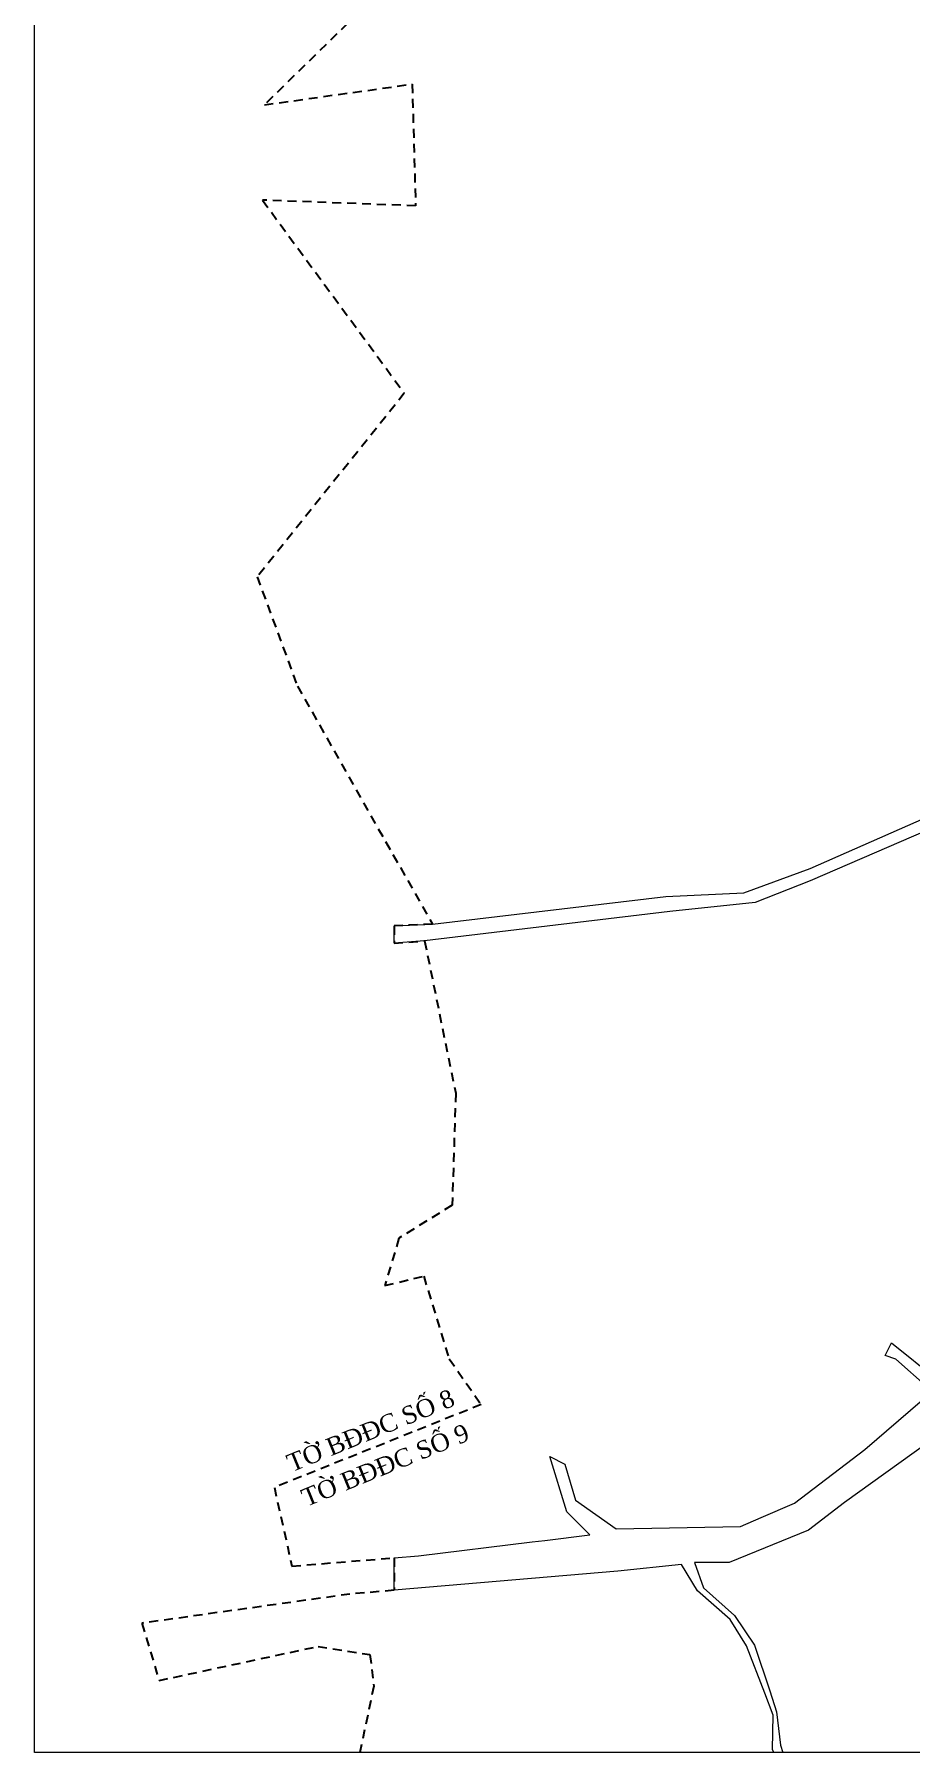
# Model space of a CAD drawing. Header units: metres. Extents: x 545919 to 546496, y 1842013 to 1842843.
# Drawn here: x 545919 to 546116.4, y 1842012.5 to 1842399.3 of the extents above; entities that cross this region are included whole.
import ezdxf

# ---------------------------------------------------------------- set-up
doc = ezdxf.new("R2010")
doc.units = ezdxf.units.M
doc.header["$MEASUREMENT"] = 0
doc.linetypes.add('DGN Style 2', pattern=[3.355162, 2.013097, -1.342065])
for name, color, linetype, lineweight in [('Level 1', 7, 'Continuous', 0), ('Level 10', 7, 'Continuous', 0), ('Level 34', 7, 'Continuous', 0), ('Level 62', 7, 'Continuous', 0)]:
    doc.layers.add(name, color=color, linetype=linetype, lineweight=lineweight)
doc.styles.add('Style-Times New Roman', font='times.ttf')

msp = doc.modelspace()

# ---------------------------------------------------------------- linework, layer by layer
at = {"layer": 'Level 10', "color": 30, "lineweight": 0, "flags": 128}
for points in [[(546128.68, 1842223.81), (546093.71, 1842208.73), (546081.35, 1842203.84), (546062.12, 1842201.88), (546006.9, 1842195.22), (546000, 1842194.73), (546000, 1842198.59), (546008.65, 1842199), (546061.19, 1842205.2), (546078.81, 1842206.07), (546093.71, 1842211.51), (546127.64, 1842226.43)], [(546120.2948, 1842094.6203), (546113.04, 1842101.07), (546110.65, 1842101.94), (546112.08, 1842104.78), (546122.3596, 1842096.5414)], [(546085.517296, 1842012.536949), (546085.25, 1842013.26), (546085.42, 1842021), (546083.4939, 1842025.9557), (546079.38, 1842036.54), (546075.75, 1842042.51), (546068.38, 1842048.93), (546064.77, 1842054.89), (546050.39, 1842053.4), (546000, 1842049.07), (546000, 1842049.9008), (546000, 1842055.946), (546000, 1842056.39), (546005.52, 1842056.85), (546031.1352, 1842059.9557), (546033.938, 1842060.2955), (546044.12, 1842061.53), (546038.89, 1842066.75), (546035.13, 1842079.19), (546038.5, 1842077.47), (546040.88, 1842069.38), (546050.04, 1842062.88), (546078.08, 1842063.42), (546082.6765, 1842065.4296), (546090.18, 1842068.71), (546106.03, 1842080.79), (546121.24, 1842093.78)], [(546176.811391, 1842012.536949), (546176.78, 1842022.99), (546178.38, 1842040.72), (546186.6, 1842058.9), (546165.0977, 1842058.1424), (546150.84, 1842057.64), (546141.41, 1842055.95), (546136.64, 1842062.62), (546120.12, 1842082.18), (546101.45, 1842068.8), (546093.36, 1842062.6), (546075.49, 1842055.35), (546067.69, 1842055.31), (546069.69, 1842049.63), (546076.69, 1842043.4), (546081.21, 1842036.76), (546084.6329, 1842026.4223), (546086.18, 1842021.75), (546087.03, 1842014.24), (546087.586602, 1842012.536949)]]:
    msp.add_lwpolyline(points, dxfattribs=at)
at = {"layer": 'Level 34', "color": 2, "linetype": 'DGN Style 2', "lineweight": 30}
for p, q in [((546018.3, 1842429.85), (545970.82, 1842383.39)), ((545970.82, 1842383.39), (546004.09, 1842388.06)), ((546004.09, 1842388.06), (546004.86, 1842360.65)), ((546004.86, 1842360.65), (545970.38, 1842361.94)), ((545970.38, 1842361.94), (546002.32, 1842318.48)), ((546002.32, 1842318.48), (545969.17, 1842277.15)), ((545969.17, 1842277.15), (545978.23, 1842252.58)), ((545978.23, 1842252.58), (546008.65, 1842199)), ((546008.65, 1842199), (546000, 1842198.59)), ((546000, 1842198.59), (546000, 1842194.73)), ((546000, 1842194.73), (546006.9, 1842195.22)), ((546006.9, 1842195.22), (546013.89, 1842160.94)), ((546013.89, 1842160.94), (546013.1, 1842135.74)), ((546013.1, 1842135.74), (546001.09, 1842128.34)), ((546001.09, 1842128.34), (545997.96, 1842117.66)), ((545997.96, 1842117.66), (546006.68, 1842119.76)), ((546006.68, 1842119.76), (546012.43, 1842101.15)), ((546012.43, 1842101.15), (546019.63, 1842090.88)), ((546019.63, 1842090.88), (545973.04, 1842072.21)), ((545973.04, 1842072.21), (545977.01, 1842054.51)), ((545977.01, 1842054.51), (546000, 1842056.39)), ((546000, 1842056.39), (546000, 1842049.07)), ((545990.07, 1842048.22), (545943.19, 1842041.67)), ((546000, 1842049.07), (545990.07, 1842048.22)), ((545943.19, 1842041.67), (545947.08, 1842028.78)), ((545947.08, 1842028.78), (545982.91, 1842036.44)), ((545982.91, 1842036.44), (545994.58, 1842034.6)), ((545994.58, 1842034.6), (545995.44, 1842027.52)), ((545995.44, 1842027.52), (545992.311112, 1842012.536949))]:
    msp.add_line(p, q, dxfattribs=at)
at = {"layer": 'Level 62', "color": 7, "linetype": 'Continuous', "lineweight": 0, "flags": 128}
msp.add_lwpolyline([(546496.479396, 1842012.536949), (545918.979396, 1842012.536949), (545918.979396, 1842842.536949), (546496.479396, 1842842.536949), (546496.479396, 1842012.536949)], dxfattribs=at)

# ---------------------------------------------------------------- texts
at = {"layer": 'Level 1', "color": 7, "linetype": 'Continuous', "lineweight": 0, "style": 'Style-Times New Roman'}
for s, p in [('TỜ BĐĐC SỐ 8', (545976.910812, 1842075.614244)), ('TỜ BĐĐC SỐ 9', (545980.207548, 1842067.815801))]:
    msp.add_text(s, height=4, rotation=22.233462, dxfattribs=at).set_placement(p)

doc.saveas('drawing.dxf')
